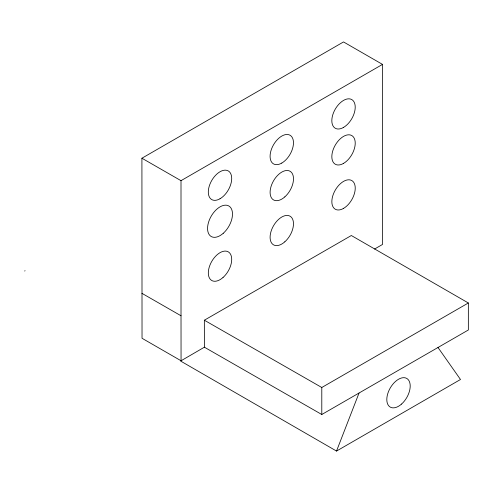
<?xml version="1.0" encoding="UTF-8"?>
<svg xmlns="http://www.w3.org/2000/svg" width="493" height="493" viewBox="0 0 493 493"><rect width="100%" height="100%" fill="white"/><g stroke="black" fill="none" stroke-linecap="round" stroke-linejoin="round"><path stroke-width="0.74" d="M321.793 414.502L321.793 387.498L468.35 302.979L468.35 329.99L321.793 414.502L204.392 347.195L181.06 360.765L142.033 338.278L141.916 158.222L343.529 41.936L382.513 64.398L382.525 244.448L374.563 249.045M180.586 361.036L336.522 451.064L359.027 393.057M141.916 158.222L181.005 180.672L382.513 64.398M24.65 271.008L25.081 270.756M204.392 347.195L204.349 320.216L351.336 235.518L468.35 302.979M336.522 451.064L460.493 379.493L437.981 347.473M204.349 320.216L321.793 387.498M141.929 293.329L181.017 315.773L181.06 360.765M181.005 180.672L181.017 315.773M401.536 404.069A16.54 9.552 -60 0 0 406.774 378.445A16.54 9.552 -60 0 0 387.208 395.799A16.54 9.552 -60 0 0 401.536 404.069M343.541 208.397A16.54 9.546 -60 0 0 353.678 182.299A16.54 9.546 -60 0 0 333.416 193.989A16.54 9.546 -60 0 0 343.541 208.397M223.033 277.479A16.54 9.546 -60 0 0 228.29 251.861A16.54 9.546 -60 0 0 208.718 269.203A16.54 9.546 -60 0 0 223.033 277.479M220.007 198.759A16.54 9.546 -60 0 0 230.139 172.661A16.54 9.546 -60 0 0 209.876 184.351A16.54 9.546 -60 0 0 220.007 198.759M343.522 127.422A16.54 9.546 -60 0 0 353.66 101.324A16.54 9.546 -60 0 0 333.397 113.014A16.54 9.546 -60 0 0 343.522 127.422M284.825 196.886A16.54 9.546 -60 0 0 290.081 171.268A16.54 9.546 -60 0 0 270.503 188.609A16.54 9.546 -60 0 0 284.825 196.886M284.812 241.823A16.54 9.546 -60 0 0 290.069 216.205A16.54 9.546 -60 0 0 270.497 233.546A16.54 9.546 -60 0 0 284.812 241.823M281.78 163.072A16.54 9.546 -60 0 0 291.911 136.974A16.54 9.546 -60 0 0 271.655 148.664A16.54 9.546 -60 0 0 281.78 163.072M223.249 233.288A17.625 10.174 -60 0 0 228.844 205.988A17.625 10.174 -60 0 0 207.991 224.463A17.625 10.174 -60 0 0 223.249 233.288M343.529 163.399A16.54 9.546 -60 0 0 353.666 137.3A16.54 9.546 -60 0 0 333.404 148.991A16.54 9.546 -60 0 0 343.529 163.399"/></g></svg>
